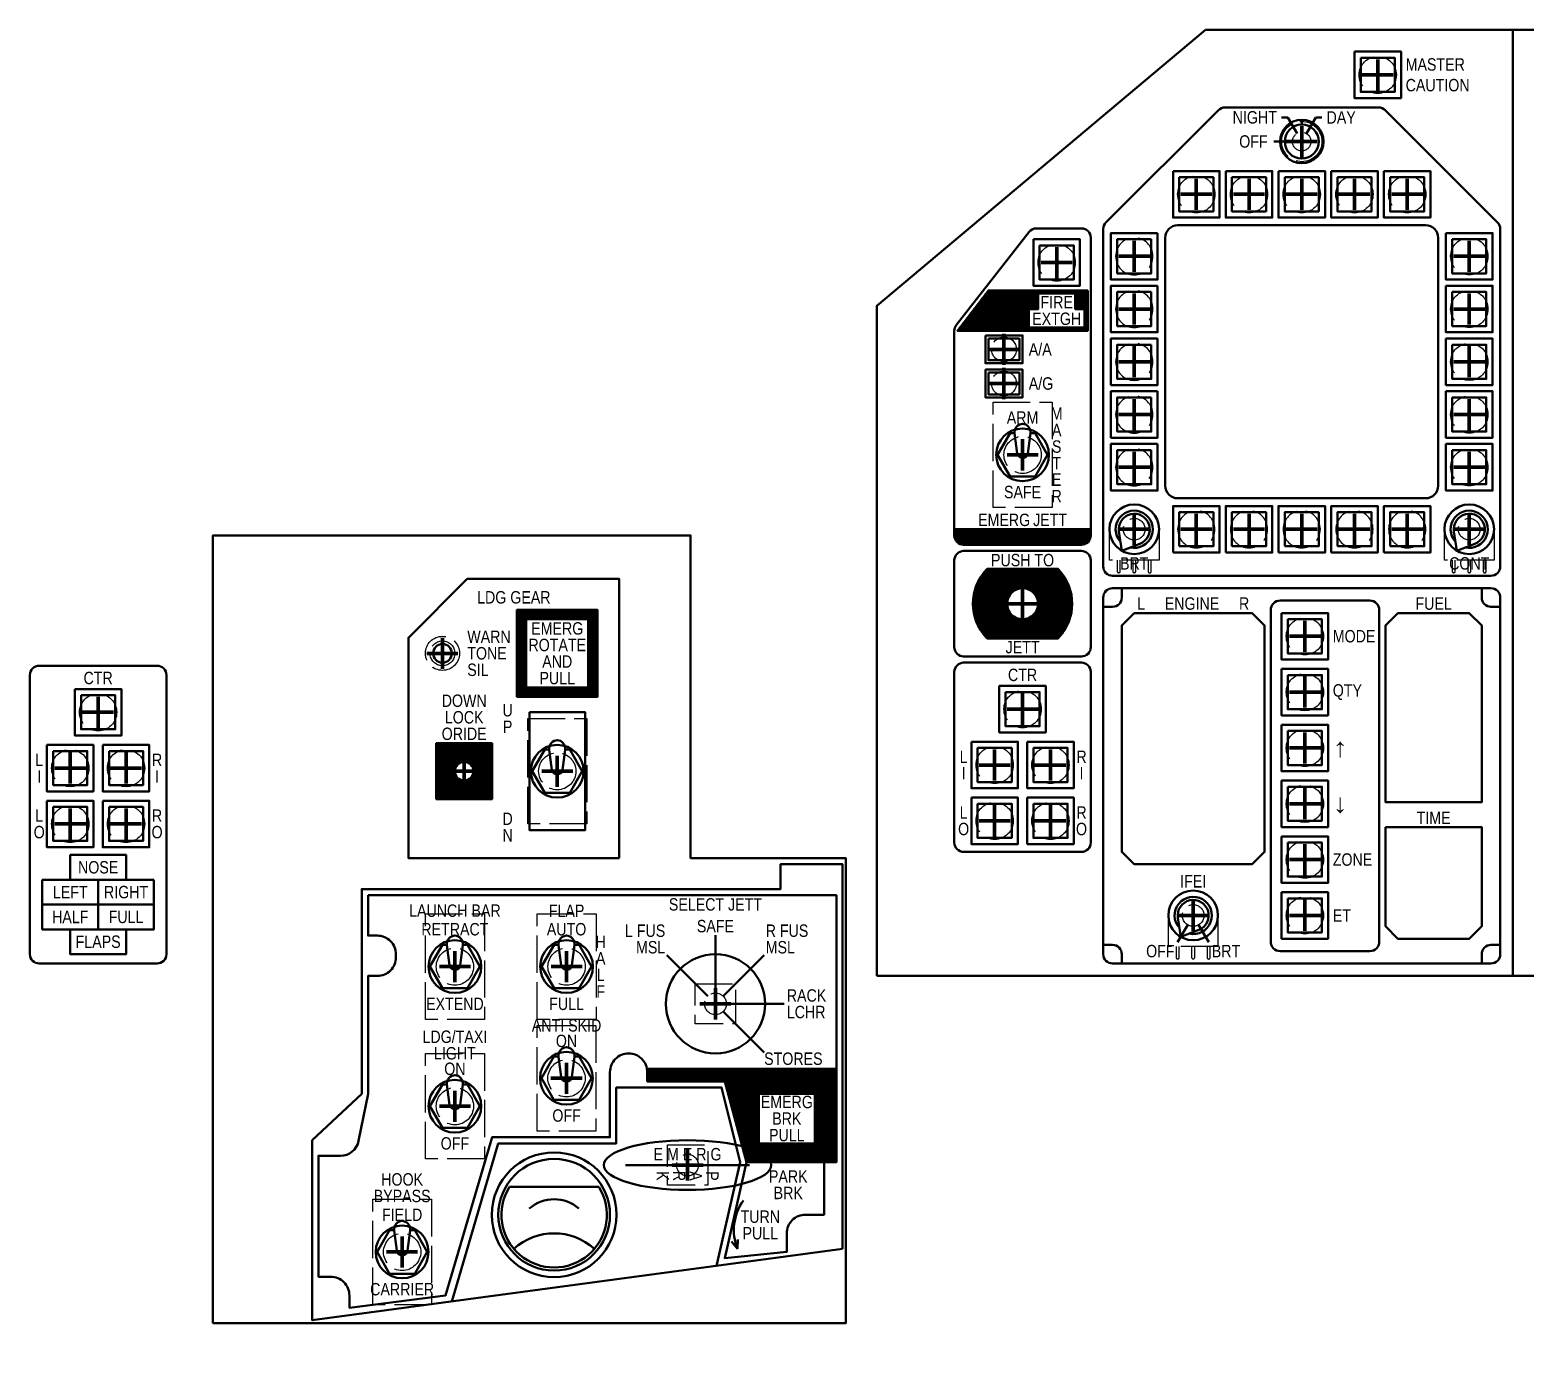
# Model space of a CAD drawing. Header units: millimetres. Extents: x -478 to 619, y -820 to 315.
# Drawn here: x -478 to 4, y -116.4 to 315 of the extents above; entities that cross this region are included whole.
import ezdxf
from ezdxf.enums import TextEntityAlignment as Align

# ---------------------------------------------------------------- set-up
doc = ezdxf.new("R2010")
doc.units = ezdxf.units.MM
doc.header["$PDMODE"] = 2
doc.header["$PDSIZE"] = 5
doc.linetypes.add('ACAD_ISO02W100', pattern=[15, 12, -3])
for name, color, linetype, lineweight, true_color in [('CutTier1', 7, 'Continuous', 50, 0x000000), ('EmergHatch', 30, 'Continuous', 50, 0xff7f00), ('SwBack', 9, 'ACAD_ISO02W100', 25, 0xc0c0c0), ('SwCenter', 9, 'Continuous', 200, 0xc0c0c0), ('SwDrill', 9, 'ACAD_ISO02W100', 25, 0xc0c0c0), ('SwFront', 1, 'Continuous', 50, 0xff0000), ('SwitchTier1', 7, 'Continuous', 25, 0x000000), ('TextTier1', 5, 'Continuous', 50, 0x0000ff)]:
    doc.layers.add(name, color=color, linetype=linetype, lineweight=lineweight, true_color=true_color)
doc.styles.add('textstyle11', font='')
doc.styles.add('textstyle12', font='')
doc.styles.add('textstyle13', font='')
doc.styles.add('textstyle14', font='')
doc.styles.add('textstyle16', font='')
doc.styles.add('textstyle17', font='')
doc.styles.add('textstyle191', font='')
doc.styles.add('textstyle192', font='')
doc.styles.add('textstyle193', font='')
doc.styles.add('textstyle194', font='')
doc.styles.add('textstyle195', font='')
doc.styles.add('textstyle196', font='')
doc.styles.add('textstyle197', font='')
doc.styles.add('textstyle198', font='')
doc.styles.add('textstyle199', font='')
doc.styles.add('textstyle2', font='')
doc.styles.add('textstyle200', font='')
doc.styles.add('textstyle201', font='')
doc.styles.add('textstyle202', font='')
doc.styles.add('textstyle203', font='')
doc.styles.add('textstyle204', font='')
doc.styles.add('textstyle205', font='')
doc.styles.add('textstyle206', font='')
doc.styles.add('textstyle207', font='')
doc.styles.add('textstyle208', font='')
doc.styles.add('textstyle209', font='')
doc.styles.add('textstyle212', font='')
doc.styles.add('textstyle220', font='')
doc.styles.add('textstyle223', font='')
doc.styles.add('textstyle226', font='')
doc.styles.add('textstyle227', font='')
doc.styles.add('textstyle228', font='')
doc.styles.add('textstyle23', font='')
doc.styles.add('textstyle237', font='')
doc.styles.add('textstyle24', font='')
doc.styles.add('textstyle242', font='')
doc.styles.add('textstyle25', font='')
doc.styles.add('textstyle252', font='')
doc.styles.add('textstyle253', font='')
doc.styles.add('textstyle254', font='')
doc.styles.add('textstyle256', font='')
doc.styles.add('textstyle257', font='')
doc.styles.add('textstyle26', font='')
doc.styles.add('textstyle268', font='')
doc.styles.add('textstyle27', font='')
doc.styles.add('textstyle28', font='')
doc.styles.add('textstyle286', font='')
doc.styles.add('textstyle289', font='')
doc.styles.add('textstyle29', font='')
doc.styles.add('textstyle291', font='')
doc.styles.add('textstyle295', font='')
doc.styles.add('textstyle3', font='')
doc.styles.add('textstyle30', font='')
doc.styles.add('textstyle31', font='')
doc.styles.add('textstyle316', font='')
doc.styles.add('textstyle32', font='')
doc.styles.add('textstyle33', font='')
doc.styles.add('textstyle34', font='')
doc.styles.add('textstyle343', font='')
doc.styles.add('textstyle35', font='')
doc.styles.add('textstyle36', font='')
doc.styles.add('textstyle37', font='')
doc.styles.add('textstyle38', font='')
doc.styles.add('textstyle39', font='')
doc.styles.add('textstyle4', font='')
doc.styles.add('textstyle40', font='')
doc.styles.add('textstyle41', font='')
doc.styles.add('textstyle42', font='')
doc.styles.add('textstyle43', font='')
doc.styles.add('textstyle45', font='')
doc.styles.add('textstyle46', font='')
doc.styles.add('textstyle47', font='')
doc.styles.add('textstyle48', font='')
doc.styles.add('textstyle49', font='')
doc.styles.add('textstyle50', font='')
doc.styles.add('textstyle69', font='')
doc.styles.get('textstyle11').set_extended_font_data('Arial Narrow')
doc.styles.get('textstyle12').set_extended_font_data('Arial Narrow')
doc.styles.get('textstyle13').set_extended_font_data('Arial Narrow')
doc.styles.get('textstyle14').set_extended_font_data('Arial Narrow')
doc.styles.get('textstyle16').set_extended_font_data('Arial Narrow')
doc.styles.get('textstyle17').set_extended_font_data('Arial Narrow')
doc.styles.get('textstyle191').set_extended_font_data('Arial Narrow')
doc.styles.get('textstyle192').set_extended_font_data('Arial Narrow')
doc.styles.get('textstyle193').set_extended_font_data('Arial Narrow')
doc.styles.get('textstyle194').set_extended_font_data('Arial Narrow')
doc.styles.get('textstyle195').set_extended_font_data('Arial Narrow')
doc.styles.get('textstyle196').set_extended_font_data('Arial Narrow')
doc.styles.get('textstyle197').set_extended_font_data('Arial Narrow')
doc.styles.get('textstyle198').set_extended_font_data('Arial Narrow')
doc.styles.get('textstyle199').set_extended_font_data('Arial Narrow')
doc.styles.get('textstyle2').set_extended_font_data('Arial Narrow')
doc.styles.get('textstyle200').set_extended_font_data('Arial Narrow')
doc.styles.get('textstyle201').set_extended_font_data('Arial Narrow')
doc.styles.get('textstyle202').set_extended_font_data('Arial Narrow')
doc.styles.get('textstyle203').set_extended_font_data('Arial Narrow')
doc.styles.get('textstyle204').set_extended_font_data('Arial Narrow')
doc.styles.get('textstyle205').set_extended_font_data('Arial Narrow')
doc.styles.get('textstyle206').set_extended_font_data('Arial Narrow')
doc.styles.get('textstyle207').set_extended_font_data('Arial Narrow')
doc.styles.get('textstyle208').set_extended_font_data('Arial Narrow')
doc.styles.get('textstyle209').set_extended_font_data('Arial Narrow')
doc.styles.get('textstyle212').set_extended_font_data('Arial Narrow')
doc.styles.get('textstyle220').set_extended_font_data('Arial Narrow')
doc.styles.get('textstyle223').set_extended_font_data('Arial Narrow')
doc.styles.get('textstyle226').set_extended_font_data('Arial Narrow')
doc.styles.get('textstyle227').set_extended_font_data('Arial Narrow')
doc.styles.get('textstyle228').set_extended_font_data('Arial Narrow')
doc.styles.get('textstyle23').set_extended_font_data('Arial Narrow')
doc.styles.get('textstyle237').set_extended_font_data('Arial Narrow')
doc.styles.get('textstyle24').set_extended_font_data('Arial Narrow')
doc.styles.get('textstyle242').set_extended_font_data('Arial Narrow')
doc.styles.get('textstyle25').set_extended_font_data('Arial Narrow')
doc.styles.get('textstyle252').set_extended_font_data('Arial Narrow')
doc.styles.get('textstyle253').set_extended_font_data('Arial Narrow')
doc.styles.get('textstyle254').set_extended_font_data('Arial Narrow')
doc.styles.get('textstyle256').set_extended_font_data('Arial Narrow')
doc.styles.get('textstyle257').set_extended_font_data('Arial Narrow')
doc.styles.get('textstyle26').set_extended_font_data('Arial Narrow')
doc.styles.get('textstyle268').set_extended_font_data('Arial Narrow')
doc.styles.get('textstyle27').set_extended_font_data('Arial Narrow')
doc.styles.get('textstyle28').set_extended_font_data('Arial Narrow')
doc.styles.get('textstyle286').set_extended_font_data('Arial Narrow')
doc.styles.get('textstyle289').set_extended_font_data('Arial Narrow')
doc.styles.get('textstyle29').set_extended_font_data('Arial Narrow')
doc.styles.get('textstyle291').set_extended_font_data('Arial Narrow')
doc.styles.get('textstyle295').set_extended_font_data('Arial Narrow')
doc.styles.get('textstyle3').set_extended_font_data('Arial Narrow')
doc.styles.get('textstyle30').set_extended_font_data('Arial Narrow')
doc.styles.get('textstyle31').set_extended_font_data('Arial Narrow')
doc.styles.get('textstyle316').set_extended_font_data('Arial Narrow')
doc.styles.get('textstyle32').set_extended_font_data('Arial Narrow')
doc.styles.get('textstyle33').set_extended_font_data('Arial Narrow')
doc.styles.get('textstyle34').set_extended_font_data('Arial Narrow')
doc.styles.get('textstyle343').set_extended_font_data('Arial Narrow')
doc.styles.get('textstyle35').set_extended_font_data('Arial Narrow')
doc.styles.get('textstyle36').set_extended_font_data('Arial Narrow')
doc.styles.get('textstyle37').set_extended_font_data('Arial Narrow')
doc.styles.get('textstyle38').set_extended_font_data('Arial Narrow')
doc.styles.get('textstyle39').set_extended_font_data('Arial Narrow')
doc.styles.get('textstyle4').set_extended_font_data('Arial Narrow')
doc.styles.get('textstyle40').set_extended_font_data('Arial Narrow')
doc.styles.get('textstyle41').set_extended_font_data('Arial Narrow')
doc.styles.get('textstyle42').set_extended_font_data('Arial Narrow')
doc.styles.get('textstyle43').set_extended_font_data('Arial Narrow')
doc.styles.get('textstyle45').set_extended_font_data('Arial Narrow')
doc.styles.get('textstyle46').set_extended_font_data('Arial Narrow')
doc.styles.get('textstyle47').set_extended_font_data('Arial Narrow')
doc.styles.get('textstyle48').set_extended_font_data('Arial Narrow')
doc.styles.get('textstyle49').set_extended_font_data('Arial Narrow')
doc.styles.get('textstyle50').set_extended_font_data('Arial Narrow')
doc.styles.get('textstyle69').set_extended_font_data('Arial Narrow')
pattern_1 = [(45, (0, 0), (-0.088388348, 0.088388348), [])]

# ---------------------------------------------------------------- blocks, each defined once
blk = doc.blocks.new('SwButtonSquare')
at = {"layer": 'SwCenter'}
blk.add_point((0, 0), dxfattribs=at)
at = {"layer": 'SwDrill'}
blk.add_circle((0, 0), 6, dxfattribs=at)
at = {"layer": 'SwFront', "flags": 128}
for points in [[(-7.5, 7.5), (7.5, 7.5), (7.5, -7.5), (-7.5, -7.5)], [(-5.5, 5.5), (5.5, 5.5), (5.5, -5.5), (-5.5, -5.5)]]:
    blk.add_lwpolyline(points, close=True, dxfattribs=at)
blk = doc.blocks.new('SwToggle')
at = {"layer": 'SwBack'}
blk.add_lwpolyline([(-9.5, 17), (9.5, 17), (9.5, -17), (-9.5, -17)], close=True, dxfattribs=at)
at = {"layer": 'SwCenter'}
blk.add_point((0, 0), dxfattribs=at)
at = {"layer": 'SwDrill'}
blk.add_circle((0, 0), 6, dxfattribs=at)
at = {"layer": 'SwFront'}
blk.add_lwpolyline([(0.09, 10), (-0.09, 10, -0.454489), (2.58, 6.94), (1.7, 0.47, -0.375053), (0.02, -1), (-0.02, -1, -0.375053), (-1.7, 0.47), (-2.58, 6.94, -0.454489), (0.09, 10)], format="xyb", dxfattribs=at)
blk.add_lwpolyline([(2.59, 7), (4.04, 7), (8.08, 0), (4.04, -7), (-4.04, -7), (-8.08, 0), (-4.04, 7), (-2.59, 7)], dxfattribs=at)
at = {"layer": 'TextTier1'}
blk.add_circle((0, 0), 8.5, dxfattribs=at)
blk = doc.blocks.new('SwPot16mm')
at = {"layer": 'SwBack'}
for points in [[(-8, -10), (-8, 0, -0.414214), (0, 8), (0, 8, -0.414214), (8, 0), (8, -10), (-8, -10)], [(-5.5, -10), (-5.5, -13.5, 0.414214), (-5, -14), (-5, -14, 0.414214), (-4.5, -13.5), (-4.5, -10)], [(-0.5, -10), (-0.5, -13.5, 0.414214), (0, -14), (0, -14, 0.414214), (0.5, -13.5), (0.5, -10)], [(4.49, -10.06), (4.49, -13.56, 0.414214), (4.99, -14.06), (4.99, -14.06, 0.414214), (5.49, -13.56), (5.49, -10.06)]]:
    blk.add_lwpolyline(points, format="xyb", dxfattribs=at)
at = {"layer": 'SwCenter'}
blk.add_point((0, 0), dxfattribs=at)
blk.add_point((0, 0), dxfattribs=at)
at = {"layer": 'SwDrill'}
blk.add_circle((0, 0), 3.5, dxfattribs=at)
at = {"layer": 'SwFront'}
for q in [(-4.94, -0.75), (1.82, -4.66)]:
    blk.add_line((-4, -6.93), q, dxfattribs=at)
blk.add_circle((0, 0), 8, dxfattribs=at)
for radius, start, end in [(6, 257.7605, 222.2395), (5, 291.3178, 188.6822)]:
    blk.add_arc((0, 0), radius, start, end, dxfattribs=at)
blk = doc.blocks.new('SwBtRnd19mm')
at = {"layer": 'SwCenter'}
blk.add_point((0, 0), dxfattribs=at)
at = {"layer": 'SwDrill'}
blk.add_circle((0, 0), 8, dxfattribs=at)
at = {"layer": 'SwFront'}
for radius in [9.5, 6.5]:
    blk.add_circle((0, 0), radius, dxfattribs=at)
blk = doc.blocks.new('SwEncParkBrk')
at = {"layer": 'SwBack', "flags": 128}
blk.add_lwpolyline([(-6.5, 6.5), (6.5, 6.5), (6.5, -6.5), (-6.5, -6.5)], close=True, dxfattribs=at)
at = {"layer": 'SwCenter'}
blk.add_point((0, 0), dxfattribs=at)
at = {"layer": 'SwDrill'}
blk.add_circle((0, 0), 3.5, dxfattribs=at)
at = {"layer": 'SwFront'}
blk.add_line((-20, 0), (20, 0), dxfattribs=at)
blk.add_ellipse((0, 0), major_axis=(-27, 0), ratio=0.296296, dxfattribs=at)
at = {"layer": 'SwFront', "insert": (0, 3.5), "char_height": 4, "attachment_point": 5, "line_spacing_factor": 0.8, "style": 'textstyle192'}
blk.add_mtext('E M E R G', dxfattribs=at)
at = {"layer": 'SwFront', "insert": (0, -3.5), "char_height": 4, "attachment_point": 5, "rotation": 270, "line_spacing_factor": 0.8, "style": 'textstyle191'}
blk.add_mtext('P\\PA\\PR\\PK', dxfattribs=at)
blk = doc.blocks.new('SwEnc32mm')
at = {"layer": 'SwBack', "flags": 128}
blk.add_lwpolyline([(-6.5, 6.5), (6.5, 6.5), (6.5, -6.5), (-6.5, -6.5)], close=True, dxfattribs=at)
at = {"layer": 'SwCenter'}
blk.add_point((0, 0), dxfattribs=at)
at = {"layer": 'SwDrill'}
blk.add_circle((0, 0), 3.5, dxfattribs=at)
at = {"layer": 'SwFront'}
blk.add_circle((0, 0), 16, dxfattribs=at)
blk = doc.blocks.new('SwRot14mm')
at = {"layer": 'SwBack'}
blk.add_circle((0, 0), 6.5, dxfattribs=at)
at = {"layer": 'SwCenter'}
blk.add_point((0, 0), dxfattribs=at)
at = {"layer": 'SwDrill'}
blk.add_circle((0, 0), 3, dxfattribs=at)
at = {"layer": 'SwFront'}
blk.add_line((0, 5.5), (0, 7), dxfattribs=at)
for radius in [7, 5.5]:
    blk.add_circle((0, 0), radius, dxfattribs=at)
blk = doc.blocks.new('SwButtonRec')
at = {"layer": 'SwBack'}
blk.add_circle((0, 0), 4, dxfattribs=at)
at = {"layer": 'SwCenter'}
blk.add_point((0, 0), dxfattribs=at)
at = {"layer": 'SwDrill'}
blk.add_circle((0, 0), 4, dxfattribs=at)
at = {"layer": 'SwFront', "flags": 128}
for points in [[(-6, 4.5), (6, 4.5), (6, -4.5), (-6, -4.5)], [(-5, 3.5), (5, 3.5), (5, -3.5), (-5, -3.5)]]:
    blk.add_lwpolyline(points, close=True, dxfattribs=at)
blk = doc.blocks.new('SwBtRnd7mm')
at = {"layer": 'SwBack'}
blk.add_circle((0, 0), 5.5, dxfattribs=at)
at = {"layer": 'SwCenter'}
blk.add_point((0, 0), dxfattribs=at)
at = {"layer": 'SwDrill'}
blk.add_circle((0, 0), 4, dxfattribs=at)
at = {"layer": 'SwFront'}
blk.add_circle((0, 0), 3, dxfattribs=at)

msp = doc.modelspace()

# ---------------------------------------------------------------- hatches: boundary and pattern name
at = {"layer": 'EmergHatch'}
h = msp.add_hatch(dxfattribs=at)
h.set_pattern_fill('ANSI31', color=256, style=0)
h.set_pattern_definition(pattern_1)
h.paths.add_polyline_path([(-153, 230), (-153, 225), (-156, 225), (-156, 219), (-138, 219), (-138, 225), (-141, 225), (-141, 230)])
h.paths.add_polyline_path([(-137, 231), (-169, 231), (-179, 218), (-137, 218)])
h = msp.add_hatch(dxfattribs=at)
h.set_pattern_fill('ANSI31', color=256, style=0)
h.set_pattern_definition(pattern_1)
edge = h.paths.add_edge_path()
edge.add_line((-180, 154), (-136, 154))
edge.add_line((-136, 154), (-136, 152))
edge.add_arc((-139, 152), 3, 270, 0, ccw=False)
edge.add_line((-139, 149), (-177, 149))
edge.add_arc((-177, 152), 3, 180, 270, ccw=False)
edge.add_line((-180, 152), (-180, 154))
h = msp.add_hatch(dxfattribs=at)
h.set_pattern_fill('ANSI31', color=256, style=0)
h.set_pattern_definition(pattern_1)
edge = h.paths.add_edge_path()
edge.add_arc((-158, 130), 5, 0, 360)
edge = h.paths.add_edge_path()
edge.add_line((-169.38, 118.74), (-146.62, 118.74))
edge.add_line((-146.62, 118.74), (-146.3, 119.09))
edge.add_arc((-158, 130), 16, 316.9961, 43.0039)
edge.add_line((-146.3, 140.91), (-146.62, 141.26))
edge.add_line((-146.62, 141.26), (-169.38, 141.26))
edge.add_line((-169.38, 141.26), (-169.7, 140.91))
edge.add_arc((-158, 130), 16, 136.9961, 223.0039)
edge.add_line((-169.7, 119.09), (-169.38, 118.74))
h = msp.add_hatch(dxfattribs=at)
h.set_pattern_fill('ANSI31', color=256, style=0)
h.set_pattern_definition(pattern_1)
h.paths.add_polyline_path([(-318, 125), (-298, 125), (-298, 103), (-318, 103)])
h.paths.add_polyline_path([(-321, 128), (-295, 128), (-295, 100), (-321, 100)])
h = msp.add_hatch(dxfattribs=at)
h.set_pattern_fill('ANSI31', color=256, style=0)
h.set_pattern_definition(pattern_1)
h.paths.add_polyline_path([(-347, 85), (-329, 85), (-329, 67), (-347, 67)])
edge = h.paths.add_edge_path()
edge.add_arc((-338, 76), 3, 0, 360)
h = msp.add_hatch(dxfattribs=at)
h.set_pattern_fill('ANSI31', color=256, style=0)
h.set_pattern_definition(pattern_1)
h.paths.add_polyline_path([(-218, -20), (-279.08, -20), (-279, -24), (-254, -24), (-247, -50), (-218, -50)])
h.paths.add_polyline_path([(-243, -28), (-225, -28), (-225, -44), (-243, -44)])

# ---------------------------------------------------------------- linework, layer by layer
at = {"layer": 'CutTier1'}
for points in [[(-205, 10), (-205, 226), (-99, 315), (299, 315), (405, 226), (405, 10), (186, 10), (186, -237), (14, -237), (14, 10)], [(-419, -102), (-215, -102), (-215, 48), (-265, 48), (-265, 152), (-419, 152)]]:
    msp.add_lwpolyline(points, close=True, dxfattribs=at)
at = {"layer": 'EmergHatch'}
for points in [[(-137, 231), (-169, 231), (-179, 218), (-137, 218)], [(-153, 230), (-153, 225), (-156, 225), (-156, 219), (-138, 219), (-138, 225), (-141, 225), (-141, 230)]]:
    msp.add_lwpolyline(points, close=True, dxfattribs=at)
at = {"layer": 'EmergHatch', "flags": 128}
for points in [[(-180, 154), (-136, 154), (-136, 152, -0.414214), (-139, 149), (-177, 149, -0.414214), (-180, 152), (-180, 154)], [(-169.38, 118.74), (-146.62, 118.74), (-146.3, 119.09, 0.39395), (-146.3, 140.91), (-146.62, 141.26), (-169.38, 141.26), (-169.7, 140.91, 0.39395), (-169.7, 119.09), (-169.38, 118.74)]]:
    msp.add_lwpolyline(points, format="xyb", dxfattribs=at)
for points in [[(-321, 128), (-295, 128), (-295, 100), (-321, 100)], [(-318, 125), (-298, 125), (-298, 103), (-318, 103)], [(-347, 85), (-329, 85), (-329, 67), (-347, 67)], [(-243, -28), (-225, -28), (-225, -44), (-243, -44)]]:
    msp.add_lwpolyline(points, close=True, dxfattribs=at)
at = {"layer": 'EmergHatch'}
msp.add_lwpolyline([(-279.08, -20), (-218, -20)], dxfattribs=at)
msp.add_circle((-158, 130), 5, dxfattribs=at)
at = {"layer": 'SwitchTier1'}
msp.add_circle((-338, 76), 3, dxfattribs=at)
at = {"layer": 'TextTier1'}
for p, q in [((0, 315), (0, 10)), ((-72.5, 286.79), (-74.5, 286.79)), ((-69.5, 281.6), (-72.5, 286.79)), ((-66.5, 281.6), (-63.5, 286.79)), ((-63.5, 286.79), (-61.5, 286.79)), ((-71, 279), (-77, 279)), ((-104.75, 26.47), (-108, 20.84)), ((-101.25, 26.47), (-98, 20.84)), ((-257, 4.5), (-257, 23.19)), ((-259.47, 3.47), (-272.69, 16.69)), ((-254.53, 3.47), (-241.31, 16.69)), ((-253.5, 1), (-234.81, 1)), ((-254.53, -1.47), (-241.31, -14.69)), ((-323.42, -58), (-294.58, -58)), ((-249.93, -78.01), (-251.78, -75.63)), ((-249.93, -78.01), (-249.81, -75))]:
    msp.add_line(p, q, dxfattribs=at)
for points in [[(-132, 142), (-132, 250.76, -0.198912), (-131.12, 252.88), (-94.88, 289.12, -0.198912), (-92.76, 290), (-43.24, 290, -0.198912), (-41.12, 289.12), (-4.88, 252.88, -0.198912), (-4, 250.76), (-4, 142, -0.414214), (-7, 139), (-129, 139, -0.414214), (-132, 142)], [(-177, 149), (-139, 149, 0.414214), (-136, 152), (-136, 248, 0.414214), (-139, 251), (-153.54, 251, 0.230874), (-155.9, 249.85), (-179.36, 219.81, 0.167337), (-180, 217.97), (-180, 152, 0.414214), (-177, 149)], [(-126, 135), (-126, 132, -0.414214), (-129, 129), (-132, 129)], [(-10, 135), (-10, 132, 0.414214), (-7, 129), (-4, 129)], [(-75, 131), (-46, 131, -0.414214), (-43, 128), (-43, 21, -0.414214), (-46, 18), (-75, 18, -0.414214), (-78, 21), (-78, 128, -0.414214), (-75, 131)], [(-177, 111), (-139, 111, -0.414214), (-136, 108), (-136, 53, -0.414214), (-139, 50), (-177, 50, -0.414214), (-180, 53), (-180, 108, -0.414214), (-177, 111)], [(-475, 110), (-437, 110, -0.414214), (-434, 107), (-434, 17, -0.414214), (-437, 14), (-475, 14, -0.414214), (-478, 17), (-478, 107, -0.414214), (-475, 110)], [(-369, 36), (-369, 23), (-366, 23, -0.414214), (-360, 17), (-360, 16, -0.414214), (-366, 10), (-369, 10), (-369, -28), (-372.04, -43.18, -0.357511), (-377.92, -48), (-385, -48), (-385, -87), (-381, -87, -0.414214), (-375, -93), (-375, -97), (-344, -93), (-329, -42), (-291, -42), (-291, -21, -0.414214), (-285, -15), (-285, -15, -0.414214), (-279, -21), (-279, -24), (-254, -24), (-247, -50), (-218, -50), (-218, 36), (-369, 36)], [(-126, 14), (-126, 17, 0.414214), (-129, 20), (-132, 20)], [(-10, 14), (-10, 17, -0.414214), (-7, 20), (-4, 20)], [(-247, -50), (-254, -81), (-234, -79), (-234, -73, -0.414214), (-228, -67), (-222, -67), (-222, -50)]]:
    msp.add_lwpolyline(points, format="xyb", dxfattribs=at)
at = {"layer": 'TextTier1', "flags": 128}
for points in [[(-28, 252), (-108, 252, 0.414214), (-112, 248), (-112, 168, 0.414214), (-108, 164), (-28, 164, 0.414214), (-24, 168), (-24, 248, 0.414214)], [(-177, 147), (-139, 147, -0.414214), (-136, 144), (-136, 116, -0.414214), (-139, 113), (-177, 113, -0.414214), (-180, 116), (-180, 144, -0.414214)], [(-129, 135), (-7, 135, -0.414214), (-4, 132), (-4, 17, -0.414214), (-7, 14), (-129, 14, -0.414214), (-132, 17), (-132, 132, -0.414214)]]:
    msp.add_lwpolyline(points, format="xyb", close=True, dxfattribs=at)
at = {"layer": 'TextTier1'}
for points in [[(-288, 48), (-356, 48), (-356, 119), (-337, 138), (-288, 138)], [(-317, 95), (-299, 95), (-299, 57), (-317, 57)], [(-216, -78), (-216, 46), (-236, 46), (-236, 38), (-371, 38), (-371, -28), (-387, -43), (-387, -101)]]:
    msp.add_lwpolyline(points, close=True, dxfattribs=at)
at = {"layer": 'TextTier1', "flags": 128}
for points in [[(-122, 127), (-84, 127), (-80, 123), (-80, 50), (-84, 46), (-122, 46), (-126, 50), (-126, 123), (-122, 127)], [(-37, 127), (-14, 127), (-10, 123), (-10, 66), (-41, 66), (-41, 123), (-37, 127)], [(-41, 58), (-10, 58), (-10, 26), (-14, 22), (-37, 22), (-41, 26), (-41, 58)]]:
    msp.add_lwpolyline(points, dxfattribs=at)
for points in [[(-465, 49), (-447, 49), (-447, 41), (-465, 41)], [(-474, 41), (-456, 41), (-456, 33), (-474, 33)], [(-438, 41), (-456, 41), (-456, 33), (-438, 33)], [(-474, 33), (-456, 33), (-456, 25), (-474, 25)], [(-438, 33), (-456, 33), (-456, 25), (-438, 25)], [(-465, 25), (-447, 25), (-447, 17), (-465, 17)]]:
    msp.add_lwpolyline(points, close=True, dxfattribs=at)
at = {"layer": 'TextTier1'}
msp.add_lwpolyline([(-342, -95), (-327, -44), (-289, -44), (-289, -26), (-255, -26), (-249, -50), (-256.65, -83.47)], dxfattribs=at)
for centre, radius in [((0, 0), 0), ((0, 0), 0), ((-309, -67), 20.1), ((-309, -67), 18)]:
    msp.add_circle(centre, radius, dxfattribs=at)
for centre, radius, start, end in [((-309, -67), 17, 148.0343, 31.9657), ((-309, -74.17), 12.17, 48.8879, 131.1121), ((-234.61, -71.97), 16.47, 144.4194, 201.5327), ((-309, -92.38), 19.38, 47.9633, 132.0336)]:
    msp.add_arc(centre, radius, start, end, dxfattribs=at)

# ---------------------------------------------------------------- block references
at = {"layer": 'SwitchTier1'}
for name, p in [('SwButtonSquare', (-43.5, 300.5)), ('SwRot14mm', (-68, 279)), ('SwButtonSquare', (-102, 262)), ('SwButtonSquare', (-85, 262)), ('SwButtonSquare', (-68, 262)), ('SwButtonSquare', (-51, 262)), ('SwButtonSquare', (-34, 262)), ('SwButtonSquare', (-147, 240)), ('SwButtonSquare', (-14, 242)), ('SwButtonSquare', (-14, 225)), ('SwButtonRec', (-164, 212)), ('SwButtonSquare', (-14, 208)), ('SwButtonRec', (-164, 201)), ('SwButtonSquare', (-14, 191)), ('SwToggle', (-158, 178)), ('SwButtonSquare', (-14, 174)), ('SwPot16mm', (-122, 154)), ('SwPot16mm', (-14, 154)), ('SwBtRnd19mm', (-158, 130)), ('SwButtonSquare', (-67, 119.5)), ('SwBtRnd7mm', (-345, 114)), ('SwButtonSquare', (-67, 101.5)), ('SwButtonSquare', (-456, 95)), ('SwButtonSquare', (-158, 96)), ('SwToggle', (-308, 76)), ('SwButtonSquare', (-67, 83.5)), ('SwButtonSquare', (-465, 77)), ('SwButtonSquare', (-447, 77)), ('SwButtonSquare', (-167, 78)), ('SwButtonSquare', (-149, 78)), ('SwBtRnd7mm', (-338, 76)), ('SwButtonSquare', (-67, 65.5)), ('SwButtonSquare', (-167, 60)), ('SwButtonSquare', (-149, 60)), ('SwButtonSquare', (-465, 59)), ('SwButtonSquare', (-447, 59)), ('SwButtonSquare', (-67, 47.5)), ('SwPot16mm', (-103, 29.5)), ('SwButtonSquare', (-67, 29.5)), ('SwToggle', (-341, 13)), ('SwToggle', (-305, 13)), ('SwEnc32mm', (-257, 1)), ('SwToggle', (-305.02, -23)), ('SwToggle', (-341, -32)), ('SwEncParkBrk', (-266, -51)), ('SwToggle', (-358, -79))]:
    msp.add_blockref(name, p, dxfattribs=at)
at = {"layer": 'SwitchTier1', "yscale": -1}
for p, rotation in [((-122, 242), 180), ((-122, 225), 180), ((-122, 208), 180), ((-122, 191), 180), ((-122, 174), 180), ((-102, 154), 360), ((-85, 154), 360), ((-68, 154), 360), ((-51, 154), 360), ((-34, 154), 360)]:
    msp.add_blockref('SwButtonSquare', p, dxfattribs=dict(at, rotation=rotation))

# ---------------------------------------------------------------- texts
at = {"layer": 'TextTier1'}
for s, style, p in [('A/A', 'textstyle257', (-156, 212)), ('A/G', 'textstyle256', (-156, 201))]:
    msp.add_text(s, height=4, dxfattribs=dict(at, style=style)).set_placement(p, align=Align.MIDDLE_LEFT)
at = {"layer": 'TextTier1', "char_height": 4}
for s, insert, attachment_point, style in [('MASTER\\PCAUTION', (-34.5, 300.5), 4, 'textstyle252'), ('NIGHT', (-76.02, 286.79), 6, 'textstyle253'), ('DAY', (-60, 286.79), 4, 'textstyle291'), ('OFF', (-79, 279), 6, 'textstyle254'), ('ARM', (-158, 188), 8, 'textstyle223'), ('SAFE', (-158, 168), 2, 'textstyle268'), ('EMERG\\H3; \\H4;JETT', (-158, 157), 5, 'textstyle343'), ('PUSH TO', (-158, 142), 8, 'textstyle237'), ('BRT', (-122, 145), 2, 'textstyle289'), ('CONT', (-14, 145), 2, 'textstyle295'), ('MODE', (-58, 119.5), 4, 'textstyle49'), ('JETT', (-158, 118), 2, 'textstyle212'), ('CTR', (-456, 104), 8, 'textstyle38'), ('CTR', (-158, 105), 8, 'textstyle37'), ('QTY', (-58, 101.5), 4, 'textstyle50'), ('\\fArial Black|b0|i0|c0|p0;\\H6;↑', (-58, 83.5), 4, 'textstyle47'), ('\\fArial Black|b0|i0|c0|p0;\\H6;↓', (-58, 65.5), 4, 'textstyle48'), ('ZONE', (-58, 47.5), 4, 'textstyle23'), ('IFEI', (-103, 38.5), 8, 'textstyle220'), ('LAUNCH BAR', (-341, 29), 8, 'textstyle194'), ('FLAP', (-305, 29), 8, 'textstyle199'), ('ET', (-58, 29.5), 4, 'textstyle24'), ('RETRACT', (-341, 23), 8, 'textstyle209'), ('AUTO', (-305, 23), 8, 'textstyle196'), ('OFF', (-109, 20), 3, 'textstyle286'), ('BRT', (-97, 20), 1, 'textstyle316'), ('EXTEND', (-341, 3), 2, 'textstyle195'), ('FULL', (-305, 3), 2, 'textstyle193'), ('ANTI SKID', (-305, -8), 8, 'textstyle203'), ('ON', (-305.02, -13), 8, 'textstyle197'), ('ON', (-341, -22), 8, 'textstyle204'), ('STORES', (-241.31, -14.69), 1, 'textstyle28'), ('OFF', (-305, -33), 2, 'textstyle198'), ('OFF', (-341, -42), 2, 'textstyle201'), ('FIELD', (-358, -69), 8, 'textstyle25'), ('CARRIER', (-358, -89), 2, 'textstyle26')]:
    msp.add_mtext(s, dxfattribs=dict(at, insert=insert, attachment_point=attachment_point, style=style))
at = {"layer": 'TextTier1', "char_height": 4, "line_spacing_factor": 0.8}
for s, insert, attachment_point, style in [('FIRE\\PEXTGH', (-147, 224.5), 5, 'textstyle242'), ('M\\PA\\PS\\PT\\PE\\PR', (-147, 178), 5, 'textstyle43'), ('LDG GEAR', (-322, 130), 8, 'textstyle206'), ('L     ENGINE     R', (-103, 128), 8, 'textstyle4'), ('FUEL', (-25.5, 128), 8, 'textstyle3'), ('WARN\\PTONE\\PSIL', (-337, 114), 4, 'textstyle227'), ('EMERG\\PROTATE\\PAND\\PPULL', (-308, 114), 5, 'textstyle228'), ('DOWN\\PLOCK\\PORIDE', (-338, 86), 8, 'textstyle226'), ('U\\PP', (-324, 93), 5, 'textstyle208'), ('L\\PI', (-177, 78), 5, 'textstyle35'), ('R\\PI', (-139, 78), 5, 'textstyle41'), ('L\\PI', (-475, 77), 5, 'textstyle36'), ('R\\PI', (-437, 77), 5, 'textstyle42'), ('L\\PO', (-475, 59), 5, 'textstyle40'), ('R\\PO', (-437, 59), 5, 'textstyle46'), ('D\\PN', (-324, 58), 5, 'textstyle205'), ('L\\PO', (-177, 60), 5, 'textstyle39'), ('R\\PO', (-139, 60), 5, 'textstyle45'), ('TIME', (-25.5, 59), 8, 'textstyle2'), ('NOSE', (-456, 45), 5, 'textstyle13'), ('LEFT', (-465, 37), 5, 'textstyle11'), ('RIGHT', (-447, 37), 5, 'textstyle16'), ('SELECT JETT', (-257, 31), 8, 'textstyle69'), ('HALF', (-465, 29), 5, 'textstyle12'), ('FULL', (-447, 29), 5, 'textstyle17'), ('L FUS\\PMSL', (-273.19, 17.19), 9, 'textstyle32'), ('SAFE', (-257, 24), 8, 'textstyle34'), ('R FUS\\PMSL', (-240.81, 17.19), 7, 'textstyle33'), ('FLAPS', (-456, 21), 5, 'textstyle14'), ('H\\PA\\PL\\PF', (-294, 13), 5, 'textstyle200'), ('RACK\\PLCHR', (-234, 1), 4, 'textstyle31'), ('LDG/TAXI\\PLIGHT', (-341, -17), 8, 'textstyle202'), ('EMERG\\PBRK\\PPULL', (-234, -36), 5, 'textstyle29'), ('PARK\\PBRK', (-233.54, -57.31), 5, 'textstyle27'), ('HOOK\\PBYPASS', (-358, -63), 8, 'textstyle207'), ('TURN\\PPULL', (-242.54, -70.31), 5, 'textstyle30')]:
    msp.add_mtext(s, dxfattribs=dict(at, insert=insert, attachment_point=attachment_point, style=style))

doc.saveas('drawing.dxf')
